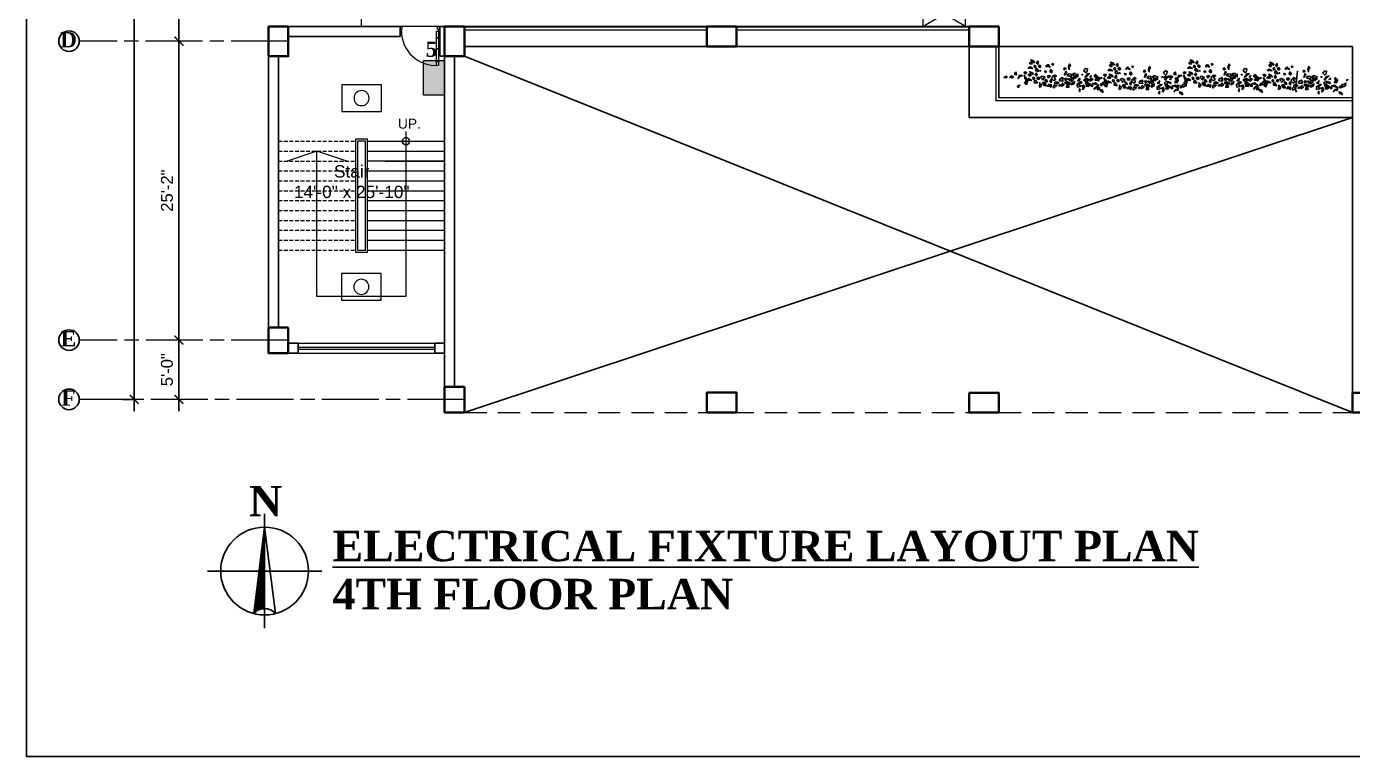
# Model space of a CAD drawing. Header units: inches. Extents: x -12 to 20935469, y -1604 to 24729220.
# Drawn here: x 20823799 to 20825139, y 24653673 to 24654410 of the extents above; entities that cross this region are included whole.
import ezdxf

# ---------------------------------------------------------------- set-up
doc = ezdxf.new("R2010")
doc.units = ezdxf.units.IN
doc.header["$LTSCALE"] = 0.03
doc.header["$MEASUREMENT"] = 0
doc.header["$PDMODE"] = 32
doc.header["$PDSIZE"] = 15
for name, pattern in [('ACAD_ISO02W100', [15, 12, -3]), ('ACAD_ISO08W100', [36, 24, -3, 6, -3]), ('DASHED2', [0.375, 0.25, -0.125]), ('DOT', [0.25, 0, -0.25])]:
    doc.linetypes.add(name, pattern=pattern)
for name, color, linetype, lineweight in [('CL BOX', 90, 'ACAD_ISO02W100', 0), ('column', 1, 'Continuous', 40), ('Dim Line', 252, 'Continuous', 13), ('Dimiention', 75, 'Continuous', 18), ('Door', 7, 'Continuous', 18), ('Dot', 253, 'Continuous', 0), ('Gas', 21, 'Continuous', 5), ('Grid Line', 252, 'Continuous', 18), ('line', 7, 'Continuous', 9), ('Main Wall', 7, 'Continuous', 30), ('RAIL', 23, 'Continuous', 13), ('STAIR', 46, 'Continuous', 15), ('wind.', 150, 'Continuous', 20)]:
    doc.layers.add(name, color=color, linetype=linetype, lineweight=lineweight)
for name, color, linetype in [('H', 154, 'Continuous'), ('SB TEXT', 215, 'DOT'), ('TEXT', 7, 'Continuous'), ('tree', 76, 'Continuous')]:
    doc.layers.add(name, color=color, linetype=linetype)
doc.styles.add('2', font='swisscl.ttf')
doc.styles.add('RomanS', font='arial.ttf', dxfattribs={"height": 12})
doc.styles.get("Standard").update_dxf_attribs({"font": 'timesbd.ttf'})
doc.dimstyles.new('Aec_Arch_I', dxfattribs={"dimscale": 96, "dimtxt": 12, "dimasz": 0.09375, "dimexe": 0.125, "dimexo": 0.125, "dimgap": 0.0625, "dimtad": 1, "dimdec": 0, "dimzin": 3, "dimdsep": 46, "dimlunit": 4, "dimtxsty": 'RomanS', "dimblk1": 'ARCHTICK', "dimblk2": 'ARCHTICK', "dimsah": 1, "dimcen": 0.09375, "dimdle": 0.125, "dimadec": 0, "dimazin": 0, "dimtfac": 0.75, "dimtdec": 0, "dimtmove": 2, "dimatfit": 3, "dimldrblk": 'ARCHTICK', "dimfxl": 1, "dimfrac": 1, "dimtolj": 1, "dimtzin": 0, "dimarcsym": 0})

# ---------------------------------------------------------------- blocks, each defined once
blk = doc.blocks.new('Door_45')
at = {"layer": 'Door'}
for p, q in [((1.5, 5), (1.5, 44)), ((1.5, 40), (2.2, 40)), ((2.2, 40), (2.2, 39.5)), ((2.2, 39.5), (2.7, 39.5)), ((2.7, 39.5), (2.7, 40)), ((2.7, 40), (3.5, 40)), ((3.5, 44), (3.5, 5)), ((1.5, 25.8), (2.2, 25.8)), ((2.2, 25.8), (2.2, 25.3)), ((2.2, 25.3), (2.7, 25.3)), ((2.7, 25.8), (3.5, 25.8)), ((2.7, 25.3), (2.7, 25.8)), ((0, 0), (0, 5)), ((0, 5), (1.5, 5)), ((1.5, 12.6), (2.2, 12.6)), ((3.5, 5), (1.5, 5)), ((1.5, 5), (1.5, 3)), ((1.5, 3), (2.5, 3)), ((2.2, 12.6), (2.2, 13.1)), ((2.2, 13.1), (2.7, 13.1)), ((2.5, 3), (2.5, 0)), ((2.7, 13.1), (2.7, 12.6)), ((2.7, 12.6), (3.5, 12.6)), ((42.5, 3), (42.5, 0)), ((43.5, 3), (42.5, 3)), ((45, 5), (43.5, 5)), ((43.5, 5), (43.5, 3)), ((45, 0), (45, 5)), ((2.5, 0), (0, 0)), ((42.5, 0), (45, 0))]:
    blk.add_line(p, q, dxfattribs=at)
blk.add_arc((4.7, 5.3), 38.8, 359.6233, 94.6685, dxfattribs=at)
blk = doc.blocks.new('fdgdgdg')
at = {"layer": 'tree'}
for p, q in [((-241471.6, 5309.8), (-241473.2, 5293.2)), ((-241473.2, 5293.2), (-241472.5, 5290.7))]:
    blk.add_line(p, q, dxfattribs=at)
for points in [[(-241723, 5306.2), (-241724.7, 5306.5), (-241724.7, 5307.8), (-241723.5, 5308.7), (-241723.7, 5307.5)], [(-241715.2, 5307), (-241716.4, 5308), (-241715.8, 5308.8), (-241714.1, 5308.2)], [(-241708.5, 5311.8), (-241711, 5313.5), (-241712.7, 5312.3), (-241711, 5312.2)], [(-241707.9, 5306.5), (-241709.9, 5307), (-241711.6, 5309), (-241709.2, 5308.2)], [(-241708.9, 5316), (-241710.6, 5315.8), (-241711.4, 5317), (-241710.4, 5317.6)], [(-241706.8, 5317.1), (-241708.7, 5317.6), (-241710.4, 5319.6), (-241708, 5318.8)], [(-241706.6, 5314.8), (-241705.9, 5313.8), (-241706.3, 5312.8), (-241707.2, 5313), (-241707.4, 5314.3)], [(-241703.2, 5309.3), (-241705.9, 5309.7), (-241706.1, 5311.2), (-241705.1, 5312)], [(-241703.6, 5316.5), (-241704.4, 5315.8), (-241705.3, 5316.8), (-241704.2, 5318.5)], [(-241703.8, 5314), (-241702.9, 5313), (-241702.1, 5312.8), (-241701.5, 5313.5), (-241702.3, 5314.8)], [(-241702.1, 5309.2), (-241702.1, 5310.3), (-241701.6, 5309.9)], [(-241697, 5308.2), (-241698.1, 5309.2), (-241697.6, 5309.7), (-241696.5, 5309.2)], [(-241693.7, 5314.1), (-241694.8, 5315.4), (-241696.5, 5314.3), (-241696.5, 5313.5), (-241694.8, 5314.1), (-241693, 5313.1)], [(-241691.8, 5308), (-241693.3, 5309.2), (-241692.5, 5310.9), (-241691.3, 5309.4)], [(-241691.2, 5315.2), (-241690.5, 5315), (-241690, 5315.8), (-241691.2, 5316.3)], [(-241680.1, 5310.5), (-241680.7, 5312), (-241679.7, 5312.4), (-241678.9, 5311.6)], [(-241678.9, 5309.4), (-241680.1, 5306), (-241678.2, 5308.4)], [(-241675.9, 5310.7), (-241676.6, 5313.1), (-241675.6, 5315.8), (-241674.8, 5314.3), (-241675.9, 5313.5)], [(-241662.2, 5311), (-241662.9, 5309.8), (-241661.2, 5308.2), (-241659.9, 5309.3), (-241659.7, 5311.6), (-241661.2, 5312)], [(-241637, 5309.7), (-241639.6, 5311.3), (-241641.3, 5310.2), (-241639.6, 5310)], [(-241637.4, 5313.8), (-241639.1, 5313.7), (-241640, 5314.8), (-241638.9, 5315.5)], [(-241635.3, 5315), (-241637.2, 5315.5), (-241638.9, 5317.5), (-241636.6, 5316.6)], [(-241635.1, 5312.7), (-241634.5, 5311.7), (-241634.9, 5310.7), (-241635.7, 5310.8), (-241635.9, 5312.2)], [(-241631.7, 5307.2), (-241634.5, 5307.5), (-241634.7, 5309), (-241633.6, 5309.8)], [(-241632.1, 5314.3), (-241633, 5313.7), (-241633.8, 5314.7), (-241632.8, 5316.3)], [(-241632.3, 5311.8), (-241631.5, 5310.8), (-241630.6, 5310.7), (-241630, 5311.3), (-241630.8, 5312.7)], [(-241622.2, 5312), (-241623.4, 5313.2), (-241625, 5312.2), (-241625, 5311.3), (-241623.4, 5312), (-241621.5, 5310.9)], [(-241620.4, 5305.8), (-241621.9, 5307.1), (-241621, 5308.8), (-241619.9, 5307.3)], [(-241619.7, 5313), (-241619.1, 5312.8), (-241618.6, 5313.7), (-241619.7, 5314.1)], [(-241608.6, 5308.4), (-241609.3, 5309.8), (-241608.3, 5310.3), (-241607.4, 5309.4)], [(-241604.5, 5308.6), (-241605.1, 5310.9), (-241604.1, 5313.7), (-241603.3, 5312.2), (-241604.5, 5311.3)], [(-241590.8, 5308.8), (-241591.4, 5307.7), (-241589.7, 5306), (-241588.5, 5307.2), (-241588.2, 5309.5), (-241589.7, 5309.8)], [(-241580.3, 5306.2), (-241582, 5306.5), (-241582, 5307.8), (-241580.7, 5308.7), (-241580.9, 5307.5)], [(-241572.4, 5307), (-241573.7, 5308), (-241573, 5308.8), (-241571.3, 5308.2)], [(-241565.7, 5311.8), (-241568.3, 5313.5), (-241570, 5312.3), (-241568.3, 5312.2)], [(-241565.2, 5306.5), (-241567.1, 5307), (-241568.8, 5309), (-241566.4, 5308.2)], [(-241566.1, 5316), (-241567.8, 5315.8), (-241568.7, 5317), (-241567.6, 5317.6)], [(-241564, 5317.1), (-241565.9, 5317.6), (-241567.6, 5319.6), (-241565.3, 5318.8)], [(-241563.8, 5314.8), (-241563.1, 5313.8), (-241563.6, 5312.8), (-241564.4, 5313), (-241564.6, 5314.3)], [(-241560.4, 5309.3), (-241563.1, 5309.7), (-241563.4, 5311.2), (-241562.3, 5312)], [(-241560.8, 5316.5), (-241561.7, 5315.8), (-241562.5, 5316.8), (-241561.4, 5318.5)], [(-241561, 5314), (-241560.2, 5313), (-241559.3, 5312.8), (-241558.7, 5313.5), (-241559.5, 5314.8)], [(-241559.4, 5309.2), (-241559.4, 5310.3), (-241558.9, 5309.9)], [(-241554.2, 5308.2), (-241555.4, 5309.2), (-241554.9, 5309.7), (-241553.7, 5309.2)], [(-241550.9, 5314.1), (-241552.1, 5315.4), (-241553.7, 5314.3), (-241553.7, 5313.5), (-241552.1, 5314.1), (-241550.2, 5313.1)], [(-241549.1, 5308), (-241550.6, 5309.2), (-241549.7, 5310.9), (-241548.6, 5309.4)], [(-241548.4, 5315.2), (-241547.7, 5315), (-241547.2, 5315.8), (-241548.4, 5316.3)], [(-241537.3, 5310.5), (-241538, 5312), (-241537, 5312.4), (-241536.1, 5311.6)], [(-241536.1, 5309.4), (-241537.3, 5306), (-241535.5, 5308.4)], [(-241533.1, 5310.7), (-241533.8, 5313.1), (-241532.8, 5315.8), (-241532, 5314.3), (-241533.1, 5313.5)], [(-241519.5, 5311), (-241520.1, 5309.8), (-241518.4, 5308.2), (-241517.1, 5309.3), (-241516.9, 5311.6), (-241518.4, 5312)], [(-241494.2, 5309.7), (-241496.8, 5311.3), (-241498.5, 5310.2), (-241496.8, 5310)], [(-241494.7, 5313.8), (-241496.4, 5313.7), (-241497.2, 5314.8), (-241496.2, 5315.5)], [(-241492.5, 5315), (-241494.5, 5315.5), (-241496.2, 5317.5), (-241493.8, 5316.6)], [(-241492.3, 5312.7), (-241491.7, 5311.7), (-241492.1, 5310.7), (-241493, 5310.8), (-241493.2, 5312.2)], [(-241488.9, 5307.2), (-241491.7, 5307.5), (-241491.9, 5309), (-241490.8, 5309.8)], [(-241489.3, 5314.3), (-241490.2, 5313.7), (-241491, 5314.7), (-241490, 5316.3)], [(-241489.6, 5311.8), (-241488.7, 5310.8), (-241487.9, 5310.7), (-241487.2, 5311.3), (-241488.1, 5312.7)], [(-241479.4, 5312), (-241480.6, 5313.2), (-241482.3, 5312.2), (-241482.3, 5311.3), (-241480.6, 5312), (-241478.8, 5310.9)], [(-241477.6, 5305.8), (-241479.1, 5307.1), (-241478.3, 5308.8), (-241477.1, 5307.3)], [(-241476.9, 5313), (-241476.3, 5312.8), (-241475.8, 5313.7), (-241476.9, 5314.1)], [(-241465.8, 5308.4), (-241466.5, 5309.8), (-241465.5, 5310.3), (-241464.7, 5309.4)], [(-241461.7, 5308.6), (-241462.3, 5310.9), (-241461.4, 5313.7), (-241460.5, 5312.2), (-241461.7, 5311.3)], [(-241448, 5308.8), (-241448.7, 5307.7), (-241447, 5306), (-241445.7, 5307.2), (-241445.5, 5309.5), (-241447, 5309.8)], [(-241731.5, 5305), (-241732.4, 5303.5), (-241734.5, 5303.7), (-241733.2, 5304.5)], [(-241726, 5304.5), (-241727.1, 5303.5), (-241729.2, 5304), (-241727.9, 5305.2)], [(-241721.5, 5294.7), (-241722.4, 5296), (-241721.2, 5297), (-241720.2, 5296.6), (-241721, 5295.7)], [(-241717.9, 5305.7), (-241720.5, 5305.8), (-241721.8, 5302.9), (-241720.1, 5304.7)], [(-241715.7, 5304.5), (-241716.5, 5305.3), (-241715.9, 5305.9)], [(-241716.1, 5298.9), (-241714.9, 5300.2), (-241714.7, 5302.5), (-241713.1, 5300.8), (-241714.1, 5297.7)], [(-241715, 5304.2), (-241715.8, 5304), (-241715.6, 5302.7), (-241714.3, 5302.9)], [(-241709.6, 5301.2), (-241712.2, 5302.9), (-241713.9, 5301.7), (-241712.2, 5301.5)], [(-241710.1, 5305.3), (-241711.8, 5305.2), (-241712.6, 5306.3), (-241711.6, 5307)], [(-241707.7, 5304.2), (-241707.1, 5303.2), (-241707.5, 5302.2), (-241708.4, 5302.4), (-241708.6, 5303.7)], [(-241704.3, 5298.7), (-241707.1, 5299), (-241707.3, 5300.5), (-241706.2, 5301.4)], [(-241704.7, 5305.8), (-241705.6, 5305.2), (-241706.4, 5306.2), (-241705.4, 5307.8)], [(-241705, 5303.4), (-241704.1, 5302.4), (-241703.3, 5302.2), (-241702.6, 5302.9), (-241703.5, 5304.2)], [(-241701.1, 5295.7), (-241702.6, 5295.2), (-241702.4, 5299.2), (-241700.9, 5297.5)], [(-241699.4, 5301.5), (-241701.7, 5304.1), (-241700.1, 5305), (-241697.7, 5304.1), (-241698.3, 5302.8), (-241699.3, 5303)], [(-241699.8, 5299.5), (-241698.5, 5296.7), (-241696.8, 5296.8), (-241697.2, 5298.5), (-241698.1, 5297.8), (-241698.5, 5298.8), (-241698.2, 5299.4)], [(-241697.2, 5299.9), (-241697.5, 5301.7), (-241696.3, 5301.7), (-241695.5, 5300)], [(-241696, 5296), (-241694.2, 5298), (-241693.3, 5296.9), (-241692, 5297.5), (-241692.2, 5295.2), (-241693.7, 5296)], [(-241694.5, 5303.3), (-241695.5, 5305), (-241693.7, 5305.6), (-241692.8, 5305)], [(-241692.2, 5299), (-241693.2, 5300.3), (-241692.5, 5302), (-241691.8, 5301.2)], [(-241689.7, 5300.9), (-241691.5, 5302.6), (-241691.2, 5304.3), (-241689.2, 5306), (-241687.5, 5305.2), (-241689.5, 5304.1), (-241688.2, 5302.2)], [(-241689.8, 5294.4), (-241690.3, 5296.5), (-241689.2, 5297.1), (-241687.2, 5296.7)], [(-241689.5, 5298.6), (-241687.7, 5299.9), (-241685.4, 5299), (-241686.4, 5298.2), (-241687.7, 5298.6)], [(-241684.2, 5296), (-241685.4, 5296.7), (-241684.5, 5297.5), (-241683.7, 5297.1)], [(-241681.2, 5300.7), (-241684.7, 5300.9), (-241684.2, 5302.6), (-241681.9, 5303.7), (-241681.4, 5302.4), (-241682.2, 5301.8)], [(-241682.7, 5298.4), (-241682.4, 5297.7), (-241682.5, 5296), (-241680.4, 5297.3), (-241681.9, 5298.8)], [(-241678.6, 5301.2), (-241680.1, 5302.2), (-241679.2, 5303.1), (-241677.4, 5302.4)], [(-241680.1, 5299), (-241677.2, 5298), (-241676.1, 5299.2), (-241677.6, 5300.1), (-241677.7, 5299), (-241678.7, 5299.5), (-241678.9, 5300.1)], [(-241676.1, 5296), (-241676.8, 5296.2), (-241677.9, 5297.5), (-241678.5, 5295.1), (-241676.4, 5295.1)], [(-241678.1, 5305.6), (-241674.8, 5304.8), (-241673.8, 5302.9), (-241674.3, 5306.9), (-241676.2, 5307.1)], [(-241676.7, 5298.7), (-241675.4, 5299.1), (-241675.4, 5297.9), (-241676.3, 5297.6)], [(-241675.1, 5300.5), (-241675.9, 5301.4), (-241676.6, 5302.9), (-241674.8, 5301.8)], [(-241673.9, 5303.8), (-241672.1, 5302.8), (-241672.4, 5301.5), (-241674.1, 5300.4)], [(-241671.2, 5300.7), (-241671.5, 5298.5), (-241673.8, 5297.4), (-241673.7, 5298.7), (-241672.4, 5299.4)], [(-241672.1, 5305.4), (-241672.9, 5306.7), (-241671.8, 5307.5), (-241670.1, 5307.5), (-241671.8, 5306.9)], [(-241672.4, 5302.4), (-241672.9, 5303.3), (-241672.3, 5303.9), (-241670.6, 5303.7)], [(-241668.4, 5307), (-241668.3, 5304.4), (-241669.7, 5304.6), (-241670.1, 5303.2), (-241671.7, 5305), (-241670, 5305.4)], [(-241670.4, 5304.3), (-241670.6, 5305), (-241669.4, 5305.8), (-241668.1, 5305.6)], [(-241668.6, 5295.2), (-241668.8, 5297.8), (-241665.3, 5299.9), (-241664.5, 5299.5), (-241667.3, 5298), (-241665.8, 5295.9)], [(-241668.6, 5301), (-241666.5, 5303.2), (-241666.9, 5300.7)], [(-241664.8, 5306), (-241664.2, 5306.8), (-241664, 5306.2)], [(-241664, 5292.9), (-241663.5, 5295.6), (-241664.8, 5296.5), (-241663, 5297.1), (-241662.3, 5294.8)], [(-241660.1, 5302.9), (-241660.9, 5301.4), (-241663.1, 5301.5), (-241661.8, 5302.4)], [(-241662.3, 5301), (-241660.5, 5302.8), (-241656.6, 5301.5), (-241656.4, 5300.6), (-241659.3, 5301.8), (-241660, 5299.3)], [(-241657.4, 5307.3), (-241659.7, 5307), (-241661.8, 5304), (-241660.3, 5304.7)], [(-241659.1, 5299.9), (-241661.4, 5299), (-241660.5, 5297.4), (-241659.1, 5297.9), (-241659.7, 5298.7)], [(-241661.2, 5296), (-241658.7, 5297.4), (-241658.9, 5298.9), (-241657.2, 5297.9), (-241658.6, 5295.9)], [(-241654.6, 5302.4), (-241655.6, 5301.4), (-241657.7, 5301.9), (-241656.5, 5303)], [(-241656.2, 5305.6), (-241656.3, 5304.5), (-241657.5, 5304.3)], [(-241656.6, 5296.1), (-241655.8, 5297.6), (-241654.9, 5297.1), (-241655, 5295.9)], [(-241649.4, 5296.6), (-241652.1, 5299.1), (-241655.1, 5298.6), (-241652.6, 5297.9)], [(-241651.6, 5304), (-241653.3, 5304.3), (-241653.3, 5305.7), (-241652, 5306.5), (-241652.2, 5305.3)], [(-241652.8, 5301.2), (-241652.3, 5302.6), (-241650.8, 5302.4), (-241650.4, 5301.4), (-241651.6, 5301.5)], [(-241652.6, 5304.5), (-241652, 5305.8), (-241649.9, 5304), (-241649.9, 5303.2), (-241651.7, 5301.7), (-241651.8, 5302.4), (-241651.1, 5303.6)], [(-241646.5, 5303.5), (-241649, 5303.7), (-241650.3, 5300.7), (-241648.6, 5302.5)], [(-241648.1, 5297.7), (-241647.3, 5296.4), (-241646.7, 5297.2), (-241647.5, 5298.5)], [(-241646, 5299.7), (-241644.3, 5299.6), (-241642.4, 5301), (-241642.6, 5298.6), (-241645.7, 5297.3)], [(-241644.3, 5302.3), (-241645.1, 5303.2), (-241644.4, 5303.8)], [(-241643.7, 5304.8), (-241645, 5305.8), (-241644.3, 5306.7), (-241642.6, 5306)], [(-241644.6, 5296.8), (-241643.4, 5298), (-241643.3, 5300.4), (-241641.6, 5298.7), (-241642.6, 5295.5)], [(-241643.5, 5302), (-241644.3, 5301.9), (-241644.1, 5300.5), (-241642.9, 5300.7)], [(-241638.2, 5299), (-241640.7, 5300.7), (-241642.4, 5299.5), (-241640.7, 5299.4)], [(-241641.5, 5303), (-241641.4, 5304.1), (-241640.5, 5304)], [(-241638.6, 5303.2), (-241640.3, 5303), (-241641.2, 5304.2), (-241640.1, 5304.8)], [(-241636.5, 5304.3), (-241638.4, 5304.8), (-241640.1, 5306.8), (-241637.8, 5306)], [(-241636.3, 5302), (-241635.6, 5301), (-241636.1, 5300), (-241636.9, 5300.2), (-241637.1, 5301.5)], [(-241632.9, 5296.5), (-241635.6, 5296.9), (-241635.8, 5298.4), (-241634.8, 5299.2)], [(-241633.3, 5303.7), (-241634.1, 5303), (-241635, 5304), (-241633.9, 5305.7)], [(-241633.5, 5301.2), (-241632.7, 5300.2), (-241631.8, 5300), (-241631.2, 5300.7), (-241632, 5302)], [(-241629.7, 5293.6), (-241631.2, 5293.1), (-241630.9, 5297), (-241629.5, 5295.4)], [(-241630.7, 5307.1), (-241630.7, 5308.1), (-241630.2, 5307.7)], [(-241627.9, 5299.3), (-241630.2, 5302), (-241628.7, 5302.8), (-241626.3, 5301.9), (-241626.8, 5300.7), (-241627.9, 5300.8)], [(-241628.3, 5297.3), (-241627.1, 5294.6), (-241625.3, 5294.7), (-241625.8, 5296.3), (-241626.7, 5295.7), (-241627.1, 5296.7), (-241626.7, 5297.2)], [(-241625.5, 5306), (-241626.7, 5307.1), (-241626.2, 5307.5), (-241625, 5307.1)], [(-241625.7, 5297.8), (-241626, 5299.6), (-241624.9, 5299.6), (-241624, 5297.8)], [(-241623, 5301.1), (-241624, 5302.8), (-241622.2, 5303.5), (-241621.4, 5302.8)], [(-241620.7, 5296.9), (-241621.7, 5298.1), (-241621, 5299.8), (-241620.4, 5299)], [(-241618.2, 5298.8), (-241620.1, 5300.5), (-241619.7, 5302.2), (-241617.7, 5303.9), (-241616.1, 5303), (-241618.1, 5302), (-241616.7, 5300.1)], [(-241618.1, 5296.4), (-241616.2, 5297.7), (-241613.9, 5296.9), (-241614.9, 5296), (-241616.2, 5296.4)], [(-241609.8, 5298.6), (-241613.2, 5298.8), (-241612.8, 5300.5), (-241610.4, 5301.5), (-241609.9, 5300.3), (-241610.8, 5299.6)], [(-241607.4, 5307.3), (-241608.6, 5303.9), (-241606.8, 5306.2)], [(-241607.1, 5299), (-241608.6, 5300.1), (-241607.8, 5300.9), (-241605.9, 5300.3)], [(-241608.6, 5296.9), (-241605.8, 5295.8), (-241604.6, 5297.1), (-241606.1, 5297.9), (-241606.3, 5296.9), (-241607.3, 5297.3), (-241607.4, 5297.9)], [(-241606.6, 5303.5), (-241603.3, 5302.6), (-241602.3, 5300.7), (-241602.8, 5304.7), (-241604.8, 5305)], [(-241605.3, 5296.6), (-241604, 5296.9), (-241604, 5295.7), (-241604.9, 5295.5)], [(-241603.6, 5298.4), (-241604.5, 5299.2), (-241605.1, 5300.7), (-241603.3, 5299.6)], [(-241602.5, 5301.7), (-241600.6, 5300.6), (-241601, 5299.3), (-241602.7, 5298.2)], [(-241599.7, 5298.5), (-241600.1, 5296.3), (-241602.3, 5295.3), (-241602.2, 5296.6), (-241601, 5297.2)], [(-241600.6, 5303.2), (-241601.5, 5304.5), (-241600.3, 5305.4), (-241598.6, 5305.4), (-241600.3, 5304.7)], [(-241601, 5300.3), (-241601.5, 5301.1), (-241600.8, 5301.8), (-241599.1, 5301.5)], [(-241596.9, 5304.9), (-241596.9, 5302.2), (-241598.2, 5302.4), (-241598.7, 5301), (-241600.2, 5302.8), (-241598.6, 5303.2)], [(-241599, 5302.2), (-241599.1, 5302.8), (-241598, 5303.7), (-241596.7, 5303.5)], [(-241597.2, 5293.1), (-241597.3, 5295.6), (-241593.9, 5297.7), (-241593, 5297.3), (-241595.9, 5295.8), (-241594.4, 5293.7)], [(-241597.2, 5298.9), (-241595, 5301), (-241595.5, 5298.5)], [(-241593.3, 5303.8), (-241592.7, 5304.7), (-241592.5, 5304)], [(-241588.8, 5305), (-241589.6, 5303.5), (-241591.8, 5303.7), (-241590.5, 5304.5)], [(-241590.9, 5298.9), (-241589, 5300.6), (-241585.1, 5299.3), (-241584.9, 5298.4), (-241587.9, 5299.6), (-241588.6, 5297.1)], [(-241585.9, 5305.2), (-241588.2, 5304.8), (-241590.4, 5301.9), (-241588.9, 5302.5)], [(-241587.6, 5297.7), (-241589.9, 5296.9), (-241589.1, 5295.2), (-241587.6, 5295.7), (-241588.2, 5296.5)], [(-241589.7, 5293.8), (-241587.2, 5295.2), (-241587.4, 5296.8), (-241585.8, 5295.8), (-241587.2, 5293.8)], [(-241583.2, 5304.5), (-241584.3, 5303.5), (-241586.4, 5304), (-241585.2, 5305.2)], [(-241584.8, 5303.5), (-241584.9, 5302.3), (-241586, 5302.2)], [(-241578, 5294.5), (-241580.6, 5297), (-241583.6, 5296.4), (-241581.1, 5295.7)], [(-241581.3, 5299), (-241580.9, 5300.5), (-241579.3, 5300.3), (-241579, 5299.2), (-241580.2, 5299.3)], [(-241581.2, 5302.3), (-241580.6, 5303.6), (-241578.4, 5301.8), (-241578.4, 5301), (-241580.2, 5299.5), (-241580.3, 5300.2), (-241579.6, 5301.4)], [(-241578.8, 5294.7), (-241579.6, 5296), (-241578.4, 5297), (-241577.4, 5296.6), (-241578.3, 5295.7)], [(-241575.2, 5305.7), (-241577.7, 5305.8), (-241579, 5302.9), (-241577.3, 5304.7)], [(-241574.5, 5297.5), (-241572.8, 5297.5), (-241570.9, 5298.8), (-241571.2, 5296.5), (-241574.3, 5295.2)], [(-241572.9, 5304.5), (-241573.8, 5305.3), (-241573.1, 5305.9)], [(-241573.3, 5298.9), (-241572.1, 5300.2), (-241572, 5302.5), (-241570.3, 5300.8), (-241571.3, 5297.7)], [(-241572.2, 5304.2), (-241573, 5304), (-241572.8, 5302.7), (-241571.5, 5302.9)], [(-241566.9, 5301.2), (-241569.4, 5302.9), (-241571.1, 5301.7), (-241569.4, 5301.5)], [(-241570.1, 5300.8), (-241569.9, 5302), (-241569, 5301.9)], [(-241567.3, 5305.3), (-241569, 5305.2), (-241569.8, 5306.3), (-241568.8, 5307)], [(-241565, 5304.2), (-241564.3, 5303.2), (-241564.7, 5302.2), (-241565.6, 5302.4), (-241565.8, 5303.7)], [(-241561.6, 5298.7), (-241564.3, 5299), (-241564.5, 5300.5), (-241563.5, 5301.4)], [(-241562, 5305.8), (-241562.8, 5305.2), (-241563.7, 5306.2), (-241562.6, 5307.8)], [(-241562.2, 5303.4), (-241561.3, 5302.4), (-241560.5, 5302.2), (-241559.8, 5302.9), (-241560.7, 5304.2)], [(-241558.4, 5295.7), (-241559.8, 5295.2), (-241559.6, 5299.2), (-241558.1, 5297.5)], [(-241556.6, 5301.5), (-241558.9, 5304.1), (-241557.4, 5305), (-241555, 5304.1), (-241555.5, 5302.8), (-241556.6, 5303)], [(-241557, 5299.5), (-241555.7, 5296.7), (-241554, 5296.8), (-241554.5, 5298.5), (-241555.3, 5297.8), (-241555.7, 5298.8), (-241555.4, 5299.4)], [(-241554.4, 5299.9), (-241554.7, 5301.7), (-241553.5, 5301.7), (-241552.7, 5300)], [(-241553.2, 5296), (-241551.4, 5298), (-241550.6, 5296.9), (-241549.2, 5297.5), (-241549.4, 5295.2), (-241550.9, 5296)], [(-241551.7, 5303.3), (-241552.7, 5305), (-241550.9, 5305.6), (-241550.1, 5305)], [(-241549.4, 5299), (-241550.4, 5300.3), (-241549.7, 5302), (-241549.1, 5301.2)], [(-241546.9, 5300.9), (-241548.7, 5302.6), (-241548.4, 5304.3), (-241546.4, 5306), (-241544.8, 5305.2), (-241546.7, 5304.1), (-241545.4, 5302.2)], [(-241547, 5294.4), (-241547.6, 5296.5), (-241546.4, 5297.1), (-241544.4, 5296.7)], [(-241546.7, 5298.6), (-241544.9, 5299.9), (-241542.6, 5299), (-241543.6, 5298.2), (-241544.9, 5298.6)], [(-241541.4, 5296), (-241542.6, 5296.7), (-241541.8, 5297.5), (-241540.9, 5297.1)], [(-241538.5, 5300.7), (-241541.9, 5300.9), (-241541.4, 5302.6), (-241539.1, 5303.7), (-241538.6, 5302.4), (-241539.4, 5301.8)], [(-241539.9, 5298.4), (-241539.6, 5297.7), (-241539.8, 5296), (-241537.6, 5297.3), (-241539.1, 5298.8)], [(-241535.8, 5301.2), (-241537.3, 5302.2), (-241536.5, 5303.1), (-241534.6, 5302.4)], [(-241537.3, 5299), (-241534.5, 5298), (-241533.3, 5299.2), (-241534.8, 5300.1), (-241535, 5299), (-241536, 5299.5), (-241536.1, 5300.1)], [(-241533.3, 5296), (-241534, 5296.2), (-241535.1, 5297.5), (-241535.7, 5295.1), (-241533.6, 5295.1)], [(-241535.3, 5305.6), (-241532, 5304.8), (-241531, 5302.9), (-241531.5, 5306.9), (-241533.5, 5307.1)], [(-241533.9, 5298.7), (-241532.7, 5299.1), (-241532.7, 5297.9), (-241533.5, 5297.6)], [(-241532.3, 5300.5), (-241533.1, 5301.4), (-241533.8, 5302.9), (-241532, 5301.8)], [(-241531.1, 5303.8), (-241529.3, 5302.8), (-241529.7, 5301.5), (-241531.4, 5300.4)], [(-241528.4, 5300.7), (-241528.8, 5298.5), (-241531, 5297.4), (-241530.9, 5298.7), (-241529.7, 5299.4)], [(-241529.3, 5305.4), (-241530.2, 5306.7), (-241529, 5307.5), (-241527.3, 5307.5), (-241529, 5306.9)], [(-241529.7, 5302.4), (-241530.2, 5303.3), (-241529.5, 5303.9), (-241527.8, 5303.7)], [(-241525.6, 5307), (-241525.5, 5304.4), (-241526.9, 5304.6), (-241527.4, 5303.2), (-241528.9, 5305), (-241527.3, 5305.4)], [(-241527.7, 5304.3), (-241527.8, 5305), (-241526.7, 5305.8), (-241525.3, 5305.6)], [(-241525.9, 5295.2), (-241526, 5297.8), (-241522.5, 5299.9), (-241521.7, 5299.5), (-241524.5, 5298), (-241523, 5295.9)], [(-241525.9, 5301), (-241523.7, 5303.2), (-241524.2, 5300.7)], [(-241521.2, 5292.9), (-241520.7, 5295.6), (-241522.1, 5296.5), (-241520.2, 5297.1), (-241519.6, 5294.8)], [(-241522, 5306), (-241521.4, 5306.8), (-241521.2, 5306.2)], [(-241517.3, 5302.9), (-241518.2, 5301.4), (-241520.3, 5301.5), (-241519, 5302.4)], [(-241519.5, 5301), (-241517.7, 5302.8), (-241513.8, 5301.5), (-241513.6, 5300.6), (-241516.6, 5301.8), (-241517.3, 5299.3)], [(-241514.6, 5307.3), (-241516.9, 5307), (-241519.1, 5304), (-241517.6, 5304.7)], [(-241516.3, 5299.9), (-241518.6, 5299), (-241517.8, 5297.4), (-241516.3, 5297.9), (-241516.9, 5298.7)], [(-241518.4, 5296), (-241515.9, 5297.4), (-241516.1, 5298.9), (-241514.5, 5297.9), (-241515.8, 5295.9)], [(-241511.8, 5302.4), (-241512.9, 5301.4), (-241515, 5301.9), (-241513.7, 5303)], [(-241513.4, 5305.6), (-241513.5, 5304.5), (-241514.7, 5304.3)], [(-241513.8, 5296.1), (-241513.1, 5297.6), (-241512.1, 5297.1), (-241512.2, 5295.9)], [(-241506.6, 5296.6), (-241509.3, 5299.1), (-241512.3, 5298.6), (-241509.8, 5297.9)], [(-241508.8, 5304), (-241510.5, 5304.3), (-241510.5, 5305.7), (-241509.2, 5306.5), (-241509.4, 5305.3)], [(-241510, 5301.2), (-241509.5, 5302.6), (-241508, 5302.4), (-241507.7, 5301.4), (-241508.9, 5301.5)], [(-241509.9, 5304.5), (-241509.3, 5305.8), (-241507.1, 5304), (-241507.1, 5303.2), (-241508.9, 5301.7), (-241509, 5302.4), (-241508.3, 5303.6)], [(-241503.7, 5303.5), (-241506.3, 5303.7), (-241507.5, 5300.7), (-241505.8, 5302.5)], [(-241505.4, 5297.7), (-241504.5, 5296.4), (-241503.9, 5297.2), (-241504.7, 5298.5)], [(-241503.2, 5299.7), (-241501.5, 5299.6), (-241499.6, 5301), (-241499.9, 5298.6), (-241502.9, 5297.3)], [(-241501.5, 5302.3), (-241502.3, 5303.2), (-241501.7, 5303.8)], [(-241500.9, 5304.8), (-241502.2, 5305.8), (-241501.6, 5306.7), (-241499.9, 5306)], [(-241501.8, 5296.8), (-241500.7, 5298), (-241500.5, 5300.4), (-241498.8, 5298.7), (-241499.8, 5295.5)], [(-241500.7, 5302), (-241501.6, 5301.9), (-241501.4, 5300.5), (-241500.1, 5300.7)], [(-241495.4, 5299), (-241498, 5300.7), (-241499.7, 5299.5), (-241498, 5299.4)], [(-241498.8, 5303), (-241498.6, 5304.1), (-241497.7, 5304)], [(-241495.8, 5303.2), (-241497.5, 5303), (-241498.4, 5304.2), (-241497.3, 5304.8)], [(-241493.7, 5304.3), (-241495.6, 5304.8), (-241497.3, 5306.8), (-241495, 5306)], [(-241493.5, 5302), (-241492.9, 5301), (-241493.3, 5300), (-241494.1, 5300.2), (-241494.3, 5301.5)], [(-241490.1, 5296.5), (-241492.9, 5296.9), (-241493.1, 5298.4), (-241492, 5299.2)], [(-241490.5, 5303.7), (-241491.4, 5303), (-241492.2, 5304), (-241491.2, 5305.7)], [(-241490.7, 5301.2), (-241489.9, 5300.2), (-241489, 5300), (-241488.4, 5300.7), (-241489.2, 5302)], [(-241486.9, 5293.6), (-241488.4, 5293.1), (-241488.2, 5297), (-241486.7, 5295.4)], [(-241487.9, 5307.1), (-241487.9, 5308.1), (-241487.4, 5307.7)], [(-241485.1, 5299.3), (-241487.5, 5302), (-241485.9, 5302.8), (-241483.5, 5301.9), (-241484.1, 5300.7), (-241485.1, 5300.8)], [(-241485.5, 5297.3), (-241484.3, 5294.6), (-241482.6, 5294.7), (-241483, 5296.3), (-241483.9, 5295.7), (-241484.3, 5296.7), (-241484, 5297.2)], [(-241482.8, 5306), (-241483.9, 5307.1), (-241483.4, 5307.5), (-241482.3, 5307.1)], [(-241483, 5297.8), (-241483.3, 5299.6), (-241482.1, 5299.6), (-241481.2, 5297.8)], [(-241480.3, 5301.1), (-241481.3, 5302.8), (-241479.4, 5303.5), (-241478.6, 5302.8)], [(-241477.9, 5296.9), (-241478.9, 5298.1), (-241478.3, 5299.8), (-241477.6, 5299)], [(-241475.5, 5298.8), (-241477.3, 5300.5), (-241476.9, 5302.2), (-241475, 5303.9), (-241473.3, 5303), (-241475.3, 5302), (-241474, 5300.1)], [(-241475.3, 5296.4), (-241473.5, 5297.7), (-241471.1, 5296.9), (-241472.1, 5296), (-241473.5, 5296.4)], [(-241467, 5298.6), (-241470.5, 5298.8), (-241470, 5300.5), (-241467.7, 5301.5), (-241467.2, 5300.3), (-241468, 5299.6)], [(-241464.7, 5307.3), (-241465.8, 5303.9), (-241464, 5306.2)], [(-241464.3, 5299), (-241465.8, 5300.1), (-241465, 5300.9), (-241463.2, 5300.3)], [(-241465.8, 5296.9), (-241463, 5295.8), (-241461.8, 5297.1), (-241463.3, 5297.9), (-241463.5, 5296.9), (-241464.5, 5297.3), (-241464.7, 5297.9)], [(-241463.8, 5303.5), (-241460.5, 5302.6), (-241459.5, 5300.7), (-241460, 5304.7), (-241462, 5305)], [(-241462.5, 5296.6), (-241461.2, 5296.9), (-241461.2, 5295.7), (-241462.1, 5295.5)], [(-241460.9, 5298.4), (-241461.7, 5299.2), (-241462.3, 5300.7), (-241460.5, 5299.6)], [(-241459.7, 5301.7), (-241457.8, 5300.6), (-241458.2, 5299.3), (-241459.9, 5298.2)], [(-241456.9, 5298.5), (-241457.3, 5296.3), (-241459.6, 5295.3), (-241459.5, 5296.6), (-241458.2, 5297.2)], [(-241457.9, 5303.2), (-241458.7, 5304.5), (-241457.5, 5305.4), (-241455.9, 5305.4), (-241457.5, 5304.7)], [(-241458.2, 5300.3), (-241458.7, 5301.1), (-241458, 5301.8), (-241456.4, 5301.5)], [(-241454.2, 5304.9), (-241454.1, 5302.2), (-241455.4, 5302.4), (-241455.9, 5301), (-241457.5, 5302.8), (-241455.8, 5303.2)], [(-241456.2, 5302.2), (-241456.4, 5302.8), (-241455.2, 5303.7), (-241453.9, 5303.5)], [(-241454.4, 5293.1), (-241454.6, 5295.6), (-241451.1, 5297.7), (-241450.3, 5297.3), (-241453.1, 5295.8), (-241451.6, 5293.7)], [(-241454.4, 5298.9), (-241452.3, 5301), (-241452.7, 5298.5)], [(-241450.6, 5303.8), (-241449.9, 5304.7), (-241449.7, 5304)], [(-241448.1, 5298.9), (-241446.2, 5300.6), (-241442.4, 5299.3), (-241442.2, 5298.4), (-241445.1, 5299.6), (-241445.8, 5297.1)], [(-241443.1, 5305.2), (-241445.5, 5304.8), (-241447.6, 5301.9), (-241446.1, 5302.5)], [(-241444.8, 5297.7), (-241447.2, 5296.9), (-241446.3, 5295.2), (-241444.8, 5295.7), (-241445.5, 5296.5)], [(-241446.9, 5293.8), (-241444.5, 5295.2), (-241444.7, 5296.8), (-241443, 5295.8), (-241444.4, 5293.8)], [(-241442, 5303.5), (-241442.1, 5302.3), (-241443.3, 5302.2)], [(-241435.2, 5294.5), (-241437.9, 5297), (-241440.9, 5296.4), (-241438.4, 5295.7)], [(-241438.5, 5299), (-241438.1, 5300.5), (-241436.5, 5300.3), (-241436.2, 5299.2), (-241437.4, 5299.3)], [(-241438.4, 5302.3), (-241437.8, 5303.6), (-241435.7, 5301.8), (-241435.6, 5301), (-241437.4, 5299.5), (-241437.6, 5300.2), (-241436.8, 5301.4)], [(-241431.8, 5297.5), (-241430, 5297.5), (-241428.1, 5298.8), (-241428.4, 5296.5), (-241431.5, 5295.2)], [(-241427.3, 5300.8), (-241427.2, 5302), (-241426.3, 5301.9)], [(-241666.5, 5291), (-241667.1, 5292.5), (-241666.6, 5293.7), (-241666.5, 5292.5)], [(-241653.8, 5293.1), (-241652.4, 5295.1), (-241649.6, 5296.1), (-241650.2, 5294.5), (-241651.6, 5294.8)], [(-241650.1, 5292.5), (-241650.9, 5293.8), (-241649.7, 5294.9), (-241648.7, 5294.4), (-241649.6, 5293.6)], [(-241645.6, 5290.4), (-241646.5, 5292.7), (-241648.5, 5293.2), (-241648, 5291.8), (-241647, 5291.4)], [(-241624.5, 5293.9), (-241622.7, 5295.8), (-241621.9, 5294.7), (-241620.5, 5295.4), (-241620.7, 5293), (-241622.2, 5293.9)], [(-241618.3, 5292.3), (-241618.9, 5294.3), (-241617.7, 5295), (-241615.7, 5294.5)], [(-241612.8, 5293.9), (-241613.9, 5294.5), (-241613.1, 5295.4), (-241612.3, 5295)], [(-241611.3, 5296.2), (-241610.9, 5295.6), (-241611.1, 5293.9), (-241608.9, 5295.2), (-241610.4, 5296.7)], [(-241604.7, 5293.9), (-241605.3, 5294.1), (-241606.4, 5295.4), (-241607, 5293), (-241604.9, 5293)], [(-241595, 5288.8), (-241595.7, 5290.3), (-241595.2, 5291.6), (-241595, 5290.3)], [(-241592.5, 5290.7), (-241592, 5293.5), (-241593.4, 5294.3), (-241591.5, 5295), (-241590.9, 5292.6)], [(-241585.1, 5294), (-241584.4, 5295.4), (-241583.4, 5294.9), (-241583.6, 5293.7)], [(-241582.3, 5290.9), (-241580.9, 5292.9), (-241578.2, 5293.9), (-241578.8, 5292.3), (-241580.2, 5292.7)], [(-241574.1, 5288.3), (-241575.1, 5290.5), (-241577.1, 5291.1), (-241576.5, 5289.6), (-241575.6, 5289.3)], [(-241576.7, 5295.5), (-241575.9, 5294.3), (-241575.2, 5295.1), (-241576, 5296.3)], [(-241523.7, 5291), (-241524.4, 5292.5), (-241523.9, 5293.7), (-241523.7, 5292.5)], [(-241511, 5293.1), (-241509.6, 5295.1), (-241506.8, 5296.1), (-241507.5, 5294.5), (-241508.9, 5294.8)], [(-241507.3, 5292.5), (-241508.1, 5293.8), (-241507, 5294.9), (-241506, 5294.4), (-241506.8, 5293.6)], [(-241502.8, 5290.4), (-241503.8, 5292.7), (-241505.8, 5293.2), (-241505.2, 5291.8), (-241504.3, 5291.4)], [(-241481.8, 5293.9), (-241479.9, 5295.8), (-241479.1, 5294.7), (-241477.8, 5295.4), (-241477.9, 5293), (-241479.4, 5293.9)], [(-241475.6, 5292.3), (-241476.1, 5294.3), (-241475, 5295), (-241473, 5294.5)], [(-241470, 5293.9), (-241471.1, 5294.5), (-241470.3, 5295.4), (-241469.5, 5295)], [(-241468.5, 5296.2), (-241468.2, 5295.6), (-241468.3, 5293.9), (-241466.2, 5295.2), (-241467.7, 5296.7)], [(-241461.9, 5293.9), (-241462.6, 5294.1), (-241463.7, 5295.4), (-241464.3, 5293), (-241462.2, 5293)], [(-241452.3, 5288.8), (-241452.9, 5290.3), (-241452.4, 5291.6), (-241452.3, 5290.3)], [(-241449.8, 5290.7), (-241449.3, 5293.5), (-241450.6, 5294.3), (-241448.8, 5295), (-241448.1, 5292.6)], [(-241442.3, 5294), (-241441.6, 5295.4), (-241440.7, 5294.9), (-241440.8, 5293.7)], [(-241439.5, 5290.9), (-241438.2, 5292.9), (-241435.4, 5293.9), (-241436, 5292.3), (-241437.4, 5292.7)], [(-241431.3, 5288.3), (-241432.3, 5290.5), (-241434.3, 5291.1), (-241433.7, 5289.6), (-241432.8, 5289.3)], [(-241433.9, 5295.5), (-241433.1, 5294.3), (-241432.4, 5295.1), (-241433.3, 5296.3)]]:
    blk.add_lwpolyline(points, close=True, dxfattribs=at)
blk = doc.blocks.new('GGGFGFG')
at = {"layer": 'line', "color": 4, "ltscale": 50}
for p, q in [((7356688, 3293208), (7357003, 3293208)), ((7356688, 3292998), (7356688, 3293208)), ((7357003, 3293208), (7357003, 3292998)), ((7357003, 3292998), (7356688, 3292998))]:
    blk.add_line(p, q, dxfattribs=at)
blk.add_circle((7356846, 3293103), 59.6, dxfattribs=at)
blk = doc.blocks.new('JUJUJUKIII')
at = {"layer": 'H', "ltscale": 50, "true_color": 0x999999, "transparency": 33554556}
h = blk.add_hatch(color=253, dxfattribs=at)
h.dxf.hatch_style = 1
h.paths.add_polyline_path([(7363220, 3291034), (7363426, 3291034), (7363426, 3291377), (7363220, 3291377)])
at = {"layer": 'Dimiention', "color": 4, "ltscale": 50}
blk.add_lwpolyline([(7363220, 3291034), (7363426, 3291034), (7363426, 3291377), (7363220, 3291377)], close=True, dxfattribs=at)
blk = doc.blocks.new('_ArchTick')
at = {"color": 0, "linetype": 'ByBlock', "lineweight": 35, "const_width": 0.15}
blk.add_lwpolyline([(-0.5, -0.5), (0.5, 0.5)], dxfattribs=at)
blk = doc.blocks.new('*D332')
at = {"layer": 'Defpoints', "color": 0, "transparency": 16777216}
for p in [(20820043.8, 24639011.5), (20820043.8, 24638861.5), (20820043.8, 24638861.5)]:
    blk.add_point(p, dxfattribs=at)
at = {"layer": 'Dim Line', "color": 0, "lineweight": -2, "transparency": 16777216}
for p, q in [((20820043.8, 24639023.5), (20820043.8, 24638849.5)), ((20820055.8, 24639011.5), (20820055.8, 24639011.5)), ((20820055.8, 24638861.5), (20820055.8, 24638861.5))]:
    blk.add_line(p, q, dxfattribs=at)
at = {"layer": 'Dim Line', "color": 0, "lineweight": -2, "transparency": 16777216, "xscale": 9, "yscale": 9, "zscale": 9}
for p, rotation in [((20820043.8, 24639011.5), 90), ((20820043.8, 24638861.5), 270)]:
    blk.add_blockref('_ArchTick', p, dxfattribs=dict(at, rotation=rotation))
at = {"layer": 'Dim Line', "color": 0, "transparency": 16777216, "insert": (20820031.7, 24638936.5), "char_height": 12, "attachment_point": 5, "rotation": 90, "style": 'RomanS'}
blk.add_mtext('\\A1;12\'-6"', dxfattribs=at)
blk = doc.blocks.new('*D333')
at = {"layer": 'Defpoints', "color": 0, "transparency": 16777216}
for p in [(20820043.8, 24638861.5), (20820043.8, 24638559.4), (20820043.8, 24638559.4)]:
    blk.add_point(p, dxfattribs=at)
at = {"layer": 'Dim Line', "color": 0, "lineweight": -2, "transparency": 16777216}
for p, q in [((20820043.8, 24638873.5), (20820043.8, 24638547.4)), ((20820055.8, 24638861.5), (20820055.8, 24638861.5)), ((20820055.8, 24638559.4), (20820055.8, 24638559.4))]:
    blk.add_line(p, q, dxfattribs=at)
at = {"layer": 'Dim Line', "color": 0, "lineweight": -2, "transparency": 16777216, "xscale": 9, "yscale": 9, "zscale": 9}
for p, rotation in [((20820043.8, 24638861.5), 90), ((20820043.8, 24638559.4), 270)]:
    blk.add_blockref('_ArchTick', p, dxfattribs=dict(at, rotation=rotation))
at = {"layer": 'Dim Line', "color": 0, "transparency": 16777216, "insert": (20820031.7, 24638710.5), "char_height": 12, "attachment_point": 5, "rotation": 90, "style": 'RomanS'}
blk.add_mtext('\\A1;25\'-2"', dxfattribs=at)
blk = doc.blocks.new('*D334')
at = {"layer": 'Defpoints', "color": 0, "transparency": 16777216}
for p in [(20820043.8, 24638559.4), (20820043.8, 24638499.5), (20820043.8, 24638499.5)]:
    blk.add_point(p, dxfattribs=at)
at = {"layer": 'Dim Line', "color": 0, "lineweight": -2, "transparency": 16777216}
for p, q in [((20820043.8, 24638571.4), (20820043.8, 24638487.5)), ((20820055.8, 24638559.4), (20820055.8, 24638559.4)), ((20820055.8, 24638499.5), (20820055.8, 24638499.5))]:
    blk.add_line(p, q, dxfattribs=at)
at = {"layer": 'Dim Line', "color": 0, "lineweight": -2, "transparency": 16777216, "xscale": 9, "yscale": 9, "zscale": 9}
for p, rotation in [((20820043.8, 24638559.4), 90), ((20820043.8, 24638499.5), 270)]:
    blk.add_blockref('_ArchTick', p, dxfattribs=dict(at, rotation=rotation))
at = {"layer": 'Dim Line', "color": 0, "transparency": 16777216, "insert": (20820031.7, 24638529.5), "char_height": 12, "attachment_point": 5, "rotation": 90, "style": 'RomanS'}
blk.add_mtext('\\A1;5\'-0"', dxfattribs=at)
blk = doc.blocks.new('*D335')
at = {"layer": 'Defpoints', "color": 0, "transparency": 16777216}
for p in [(20819998.7, 24639371.3), (20820009.3, 24639371.3), (20820009.3, 24638499.5)]:
    blk.add_point(p, dxfattribs=at)
at = {"layer": 'Dim Line', "color": 0, "lineweight": -2, "transparency": 16777216}
for p, q in [((20819998.7, 24638487.5), (20819998.7, 24639383.3)), ((20819997.3, 24639371.3), (20819986.7, 24639371.3)), ((20819997.3, 24638499.5), (20819986.7, 24638499.5))]:
    blk.add_line(p, q, dxfattribs=at)
at = {"layer": 'Dim Line', "color": 0, "lineweight": -2, "transparency": 16777216, "xscale": 9, "yscale": 9, "zscale": 9}
for p, rotation in [((20819998.7, 24639371.3), 90), ((20819998.7, 24638499.5), 270)]:
    blk.add_blockref('_ArchTick', p, dxfattribs=dict(at, rotation=rotation))
at = {"layer": 'Dim Line', "color": 0, "transparency": 16777216, "insert": (20819986.5, 24638935.4), "char_height": 12, "attachment_point": 5, "rotation": 90, "style": 'RomanS'}
blk.add_mtext('\\A1;72\'-8"', dxfattribs=at)
blk = doc.blocks.new('NORTHSIGN')
at = {"lineweight": -3}
h = blk.add_hatch(dxfattribs=at)
h.set_pattern_fill('ANSI31', color=256, scale=0.00164, style=0)
h.set_pattern_definition([(135, (0.0461253, -0.606902), (0.00356656, 0.00356656), [])])
h.paths.add_polyline_path([(0, -0.0797), (0.0334, -0.3453), (0, -0.3453)])
edge = h.paths.add_edge_path()
edge.add_ellipse((0, -0.6599), major_axis=(-0.0871, 0.0026), ratio=1, start_angle=222.74826, end_angle=271.71639, ccw=False)
edge.add_line((0.0658, -0.6027), (0.0334, -0.3453))
edge.add_line((0.0334, -0.3453), (0, -0.3453))
edge.add_line((0, -0.3453), (0, -0.5727))
for p, q in [((0, -0.0797), (-0.0658, -0.6027)), ((0, 0), (0, -0.6906)), ((0, -0.0797), (0.0658, -0.6027)), ((0.3453, -0.3453), (-0.3453, -0.3453))]:
    blk.add_line(p, q, dxfattribs=at)
blk.add_circle((0, -0.3453), 0.2656, dxfattribs=at)
blk.add_circle((0, -0.3453), 0.2656, dxfattribs=at)
blk.add_arc((0, -0.6599), 0.0872, 41.03187, 138.96813)
blk = doc.blocks.new('JIJUUU')
at = {"layer": 'Dimiention', "color": 4, "ltscale": 50}
for p, q in [((7358869, 3293274), (7359075, 3293617)), ((7358869, 3293617), (7359075, 3293274))]:
    blk.add_line(p, q, dxfattribs=at)
blk.add_lwpolyline([(7359075, 3293617), (7358869, 3293617), (7358869, 3293274), (7359075, 3293274)], close=True, dxfattribs=at)
blk.add_arc((7359075, 3293446), 171, 270, 90, dxfattribs=at)
blk = doc.blocks.new('GRID')
at = {"layer": 'Grid Line', "color": 252, "linetype": 'ACAD_ISO08W100', "lineweight": 9, "ltscale": 80, "true_color": 0x939598}
for p, q in [((20820154.1, 24638861.5), (20819943.3, 24638861.5)), ((20820154.3, 24638559.4), (20819943.3, 24638559.4)), ((20820332.2, 24638499.5), (20819943.3, 24638499.5))]:
    blk.add_line(p, q, dxfattribs=at)
at = {"layer": 'TEXT'}
for centre in [(20819932.7, 24638861.5), (20819932.7, 24638559.4), (20819932.7, 24638499.5)]:
    blk.add_circle(centre, 10.4, dxfattribs=at)
at = {"layer": 'TEXT', "char_height": 15.44, "width": 227.458, "attachment_point": 8, "rotation": 0}
for s, insert in [('\\A1;D', (20819932.2, 24638855.2)), ('\\A1;E', (20819932.2, 24638553.1)), ('\\A1;F', (20819932.2, 24638493.2))]:
    blk.add_mtext(s, dxfattribs=dict(at, insert=insert))
at = {"layer": 'Dim Line'}
for base, p1, p2, picture, middle in [((20819998.7, 24639371.3), (20820009.3, 24638499.5), (20820009.3, 24639371.3), '*D335', (20819986.5, 24638935.4)), ((20820043.8, 24638861.5), (20820043.8, 24639011.5), (20820043.8, 24638861.5), '*D332', (20820031.7, 24638936.5)), ((20820043.8, 24638559.4), (20820043.8, 24638861.5), (20820043.8, 24638559.4), '*D333', (20820031.7, 24638710.5)), ((20820043.8, 24638499.5), (20820043.8, 24638559.4), (20820043.8, 24638499.5), '*D334', (20820031.7, 24638529.5))]:
    dim = blk.add_linear_dim(base=base, p1=p1, p2=p2, angle=90, dimstyle='Aec_Arch_I', dxfattribs=at)
    dim.commit()
    dim.dimension.update_dxf_attribs({"geometry": picture, "text_midpoint": middle})

msp = doc.modelspace()

# ---------------------------------------------------------------- linework, layer by layer
for p, q in [((20824486.9, 24654390.1), (20824241.9, 24654390.1)), ((20824241.9, 24654380.1), (20825139.4, 24654020.1)), ((20824751.9, 24654390.1), (20824516.9, 24654390.1)), ((20824751.9, 24654390.1), (20824751.9, 24654318.1)), ((20824781.9, 24654390.1), (20825139.4, 24654390.1)), ((20825139.4, 24654318.1), (20824241.9, 24654020.2)), ((20825139.4, 24654318.1), (20824751.9, 24654318.1)), ((20825139.4, 24654040.1), (20825139.4, 24654318.1))]:
    msp.add_line(p, q)
msp.add_circle((20824182.8, 24654294.3), 3.61)
at = {"layer": 'column', "lineweight": 40, "ltscale": 20}
for points in [[(20824043.9, 24654410.1), (20824063.9, 24654410.1), (20824063.9, 24654380.1), (20824043.9, 24654380.1)], [(20824221.9, 24654410.1), (20824241.9, 24654410.1), (20824241.9, 24654380.1), (20824221.9, 24654380.1)], [(20824486.9, 24654410.1), (20824486.9, 24654390.1), (20824516.9, 24654390.1), (20824516.9, 24654410.1)], [(20824751.9, 24654410.1), (20824751.9, 24654390.1), (20824781.9, 24654390.1), (20824781.9, 24654410.1)], [(20824063.9, 24654106.1), (20824043.9, 24654106.1), (20824043.9, 24654080.1), (20824063.9, 24654080.1)], [(20824241.9, 24654046.2), (20824221.9, 24654046.2), (20824221.9, 24654020.2), (20824241.9, 24654020.2)], [(20824516.9, 24654020.2), (20824516.9, 24654040.2), (20824486.9, 24654040.2), (20824486.9, 24654020.2)], [(20824751.9, 24654040.1), (20824751.9, 24654020.1), (20824781.9, 24654020.1), (20824781.9, 24654040.1)], [(20825139.4, 24654040.1), (20825139.4, 24654020.1), (20825169.4, 24654020.1), (20825169.4, 24654040.1)]]:
    msp.add_lwpolyline(points, close=True, dxfattribs=at)
msp.add_lwpolyline([(20824781.9, 24654390.1), (20824781.9, 24654410.1), (20824751.9, 24654410.1), (20824751.9, 24654390.1)], dxfattribs=at)
at = {"layer": 'Defpoints'}
msp.add_lwpolyline([(20823799.3, 24655131.1), (20826238.2, 24655131.1), (20826238.2, 24653672.5), (20823799.3, 24653672.5)], close=True, dxfattribs=at)
at = {"layer": 'Dot', "color": 0, "linetype": 'DASHED2', "lineweight": 20, "ltscale": 3000}
msp.add_line((20824241.9, 24654020.2), (20825139.3, 24654020.2), dxfattribs=at)
at = {"layer": 'Gas', "color": 0, "lineweight": 5}
for points in [[(20824143.9, 24654296.3), (20824131.9, 24654296.3), (20824131.9, 24654182.3), (20824143.9, 24654182.3)], [(20824141.9, 24654294.3), (20824133.9, 24654294.3), (20824133.9, 24654184.3), (20824141.9, 24654184.3)]]:
    msp.add_lwpolyline(points, close=True, dxfattribs=at)
at = {"layer": 'Main Wall', "lineweight": 30}
for p, q in [((20824176.9, 24654410.1), (20824063.9, 24654410.1)), ((20824176.9, 24654410.1), (20824176.9, 24654400.1)), ((20824221.9, 24654410.1), (20824216.9, 24654410.1)), ((20824216.9, 24654410.1), (20824216.9, 24654380.1)), ((20824176.9, 24654400.1), (20824063.9, 24654400.1)), ((20824043.9, 24654380.1), (20824043.9, 24654106.1)), ((20824053.9, 24654380.1), (20824053.9, 24654106.1)), ((20824216.9, 24654380.1), (20824221.9, 24654380.1)), ((20824221.9, 24654046.2), (20824221.9, 24654380.2)), ((20824231.9, 24654046.2), (20824231.9, 24654380.2)), ((20825139.4, 24654390.1), (20825139.4, 24654040.1))]:
    msp.add_line(p, q, dxfattribs=at)
at = {"layer": 'Main Wall'}
for points in [[(20824063.9, 24654090.1), (20824073.9, 24654090.1), (20824073.9, 24654080.1), (20824063.9, 24654080.1)], [(20824211.9, 24654090.1), (20824221.9, 24654090.1), (20824221.9, 24654080.1), (20824211.9, 24654080.1)]]:
    msp.add_lwpolyline(points, close=True, dxfattribs=at)
at = {"layer": 'RAIL', "lineweight": 9}
for p, q in [((20824182.8, 24654304), (20824182.8, 24654137.3)), ((20824092.9, 24654284.3), (20824062.9, 24654274.3)), ((20824092.9, 24654137.3), (20824092.9, 24654284.3)), ((20824122.9, 24654274.3), (20824092.9, 24654284.3)), ((20824221.9, 24654274.3), (20824143.9, 24654274.3)), ((20824182.8, 24654137.3), (20824092.9, 24654137.3))]:
    msp.add_line(p, q, dxfattribs=at)
at = {"layer": 'STAIR', "color": 32, "linetype": 'DASHED2', "lineweight": 5, "ltscale": 500}
for p, q in [((20824053.9, 24654294.3), (20824131.9, 24654294.3)), ((20824053.9, 24654284.3), (20824131.9, 24654284.3)), ((20824053.9, 24654274.3), (20824131.9, 24654274.3)), ((20824053.9, 24654264.3), (20824131.9, 24654264.3)), ((20824053.9, 24654254.3), (20824131.9, 24654254.3)), ((20824053.9, 24654244.3), (20824131.9, 24654244.3)), ((20824053.9, 24654234.3), (20824131.9, 24654234.3)), ((20824053.9, 24654224.3), (20824131.9, 24654224.3)), ((20824053.9, 24654214.3), (20824131.9, 24654214.3)), ((20824053.9, 24654204.3), (20824131.9, 24654204.3)), ((20824053.9, 24654194.3), (20824131.9, 24654194.3)), ((20824053.9, 24654184.3), (20824131.9, 24654184.3))]:
    msp.add_line(p, q, dxfattribs=at)
at = {"layer": 'STAIR', "color": 32, "lineweight": 5}
for p, q in [((20824143.9, 24654294.3), (20824221.9, 24654294.3)), ((20824143.9, 24654284.3), (20824221.9, 24654284.3)), ((20824161.9, 24654274.3), (20824221.9, 24654274.3)), ((20824143.9, 24654264.3), (20824221.9, 24654264.3)), ((20824143.9, 24654254.3), (20824221.9, 24654254.3)), ((20824143.9, 24654244.3), (20824221.9, 24654244.3)), ((20824143.9, 24654234.3), (20824221.9, 24654234.3)), ((20824143.9, 24654224.3), (20824221.9, 24654224.3)), ((20824143.9, 24654214.3), (20824221.9, 24654214.3)), ((20824143.9, 24654204.3), (20824221.9, 24654204.3)), ((20824143.9, 24654194.3), (20824221.9, 24654194.3)), ((20824143.9, 24654184.3), (20824221.9, 24654184.3))]:
    msp.add_line(p, q, dxfattribs=at)
at = {"layer": 'wind.', "lineweight": 5}
for p, q in [((20824137.9, 24654410.1), (20824137.9, 24654530.4)), ((20824068.9, 24654090.1), (20824216.9, 24654090.1)), ((20824073.9, 24654086.1), (20824211.9, 24654086.1)), ((20824068.9, 24654080.1), (20824216.9, 24654080.1)), ((20824073.9, 24654084.1), (20824211.9, 24654084.1))]:
    msp.add_line(p, q, dxfattribs=at)
at = {"layer": 'wind.'}
for p, q in [((20824781.9, 24654410.1), (20824137.9, 24654410.1)), ((20824241.9, 24654410), (20824486.9, 24654410)), ((20824241.9, 24654407), (20824486.9, 24654407)), ((20824516.9, 24654410), (20824751.9, 24654410)), ((20824516.9, 24654407), (20824751.9, 24654407)), ((20824781.9, 24654338.1), (20824781.9, 24654410.1)), ((20824778.9, 24654390.1), (20824778.9, 24654335.1)), ((20824781.9, 24654390.1), (20824781.9, 24654338.1)), ((20825139.4, 24654335.1), (20824778.9, 24654335.1)), ((20825139.4, 24654338.1), (20824781.9, 24654338.1)), ((20825139.4, 24654338.1), (20824781.9, 24654338.1))]:
    msp.add_line(p, q, dxfattribs=at)

# ---------------------------------------------------------------- block references
msp.add_blockref('GRID', (3909.6, 15533.9))
at = {"color": 1, "xscale": 1.128329778256899, "yscale": 1.128329778256899, "zscale": 1.128329778256899}
msp.add_blockref('fdgdgdg', (21097543.3, 24648374.2), dxfattribs=at)
at = {"xscale": -167.0133278539784, "yscale": 167.0133278539784, "zscale": 167.0133278555559}
msp.add_blockref('NORTHSIGN', (20824040, 24653917.6, 0), dxfattribs=at)
at = {"layer": 'CL BOX', "color": 5, "xscale": -0.127552882082143, "yscale": 0.127552882082143, "zscale": 0.127552882082143, "rotation": 359.9998993550784}
for p in [(21762524.1, 24234291.4), (21762523.9, 24234100.7)]:
    msp.add_blockref('GGGFGFG', p, dxfattribs=at)
at = {"layer": 'Door', "color": 250, "ltscale": 20, "xscale": 0.8888888888759539, "yscale": 0.8888888888759539, "zscale": 0.8888888888759539, "rotation": 180}
msp.add_blockref('Door_45', (20824216.9, 24654410.1), dxfattribs=at)
at = {"layer": 'line', "color": 5, "xscale": 0.1254032671904461, "yscale": 0.1254032671904461, "zscale": 0.1254032671904461, "rotation": 90}
msp.add_blockref('JIJUUU', (21237735.5, 23731583.9), dxfattribs=at)
at = {"layer": 'line', "color": 5, "xscale": -0.1026830631760966, "yscale": 0.1026830631760966, "zscale": 0.1026830631760966}
msp.add_blockref('JUJUJUKIII', (21580299.8, 24316407.3), dxfattribs=at)

# ---------------------------------------------------------------- texts
msp.add_text('N', height=30.7).set_placement((20824024.2, 24653915.3, 0))
at = {"insert": (20824108.6, 24653900.6, 0), "char_height": 30.731, "width": 958.24, "attachment_point": 1, "line_spacing_factor": 0.947396}
msp.add_mtext('{\\LELECTRICAL FIXTURE LAYOUT PLAN \\P}4TH FLOOR PLAN', dxfattribs=at)
at = {"layer": 'SB TEXT', "insert": (20824208.6, 24654379.4), "char_height": 15.4, "width": 227.458, "attachment_point": 8, "rotation": 0}
msp.add_mtext('5', dxfattribs=at)
at = {"layer": 'TEXT', "color": 30, "lineweight": 5, "ltscale": 20, "attachment_point": 2, "style": '2'}
for s, width, gutter_width, insert, char_height in [('{\\fArial|b0|i0|c0|p34;\\C0;UP.}', 104.76, 0.5, (20824186.3, 24654317), 10), ('\\pxsm1;{\\fArial|b0|i0|c0|p34;\\C0;Stair\\P14\'-0" x 25\'-10"  }', 184.145, 0.282, (20824128, 24654270.1), 12.476)]:
    msp.add_mtext_dynamic_manual_height_columns(s, width=width, gutter_width=gutter_width, heights=[0], dxfattribs=dict(at, insert=insert, char_height=char_height))

doc.saveas('drawing.dxf')
